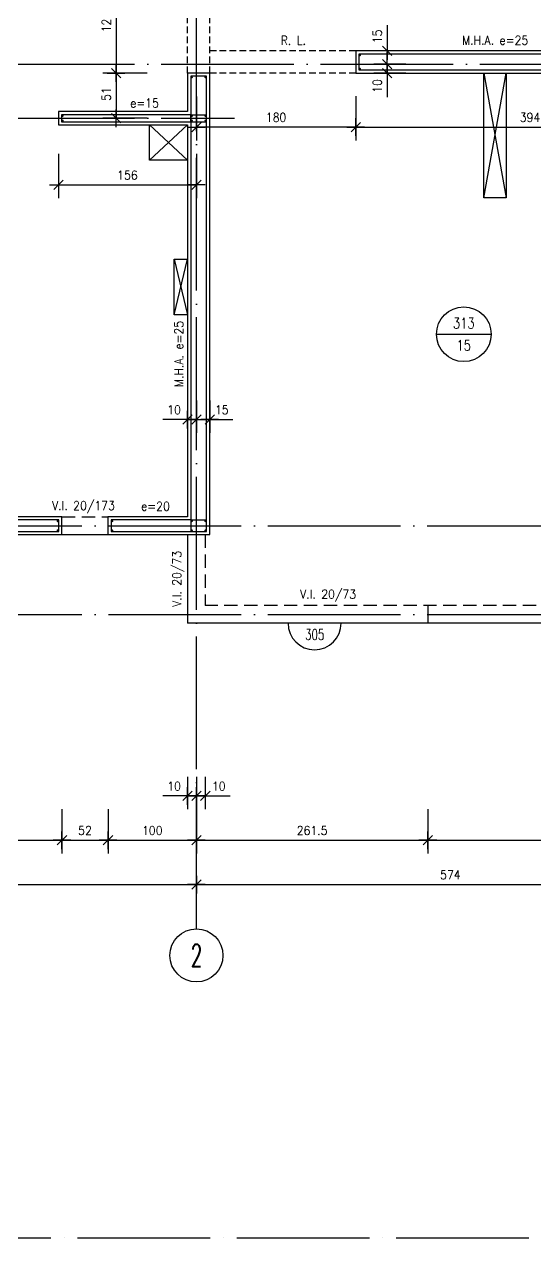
# Model space of a CAD drawing. Extents: x 2734 to 11344, y 4059 to 11529.
# Drawn here: x 4152 to 4729, y 4059 to 5429 of the extents above; entities that cross this region are included whole.
import ezdxf
from ezdxf.enums import TextEntityAlignment as Align

# ---------------------------------------------------------------- set-up
doc = ezdxf.new("R2010")
doc.units = 0
doc.header["$LTSCALE"] = 60
doc.header["$PDMODE"] = 1
for name, pattern in [('EJES', [3, 2.5, -0.25, 0, -0.25]), ('HIDDEN', [0.375, 0.25, -0.125]), ('HIDDEN2', [0.1875, 0.125, -0.0625])]:
    doc.linetypes.add(name, pattern=pattern)
doc.layers.get('0').update_dxf_attribs({"linetype": 'CONTINUOUS'})
doc.layers.get('DEFPOINTS').update_dxf_attribs({"linetype": 'CONTINUOUS'})
for name, color, linetype in [('COTAS', 3, 'CONTINUOUS'), ('CRUCES', 9, 'CONTINUOUS'), ('EJES', 1, 'EJES'), ('MALLA', 1, 'CONTINUOUS'), ('MUROS', 4, 'CONTINUOUS'), ('REFUERZOS', 3, 'HIDDEN2'), ('SHAFT', 1, 'CONTINUOUS'), ('TEXTOS', 2, 'CONTINUOUS'), ('TITULO', 6, 'CONTINUOUS'), ('VIGAS', 2, 'CONTINUOUS')]:
    doc.layers.add(name, color=color, linetype=linetype)
doc.layers.add('CROP', color=8, linetype='EJES', plot=False)
doc.layers.add('RLA-LOSAS', color=3, linetype='CONTINUOUS', lineweight=9)
doc.styles.add('COTAS', font='romans.shx', dxfattribs={"width": 0.9})
doc.styles.add('ROMANS', font='romans.shx', dxfattribs={"width": 0.9, "height": 10})
doc.dimstyles.new('50', dxfattribs={"dimtxt": 10, "dimasz": 1, "dimexe": 15, "dimexo": 0, "dimgap": 6, "dimtad": 1, "dimdec": 8, "dimdsep": 46, "dimtxsty": 'COTAS', "dimblk": '$COTA$', "dimcen": 0.09, "dimdle": 10, "dimclrd": 256, "dimclre": 256, "dimclrt": 2, "dimadec": 0, "dimazin": 0, "dimtfac": 1, "dimtdec": 8, "dimtmove": 0, "dimatfit": 2, "dimfxl": 35, "dimfxlon": 1, "dimtolj": 1, "dimarcsym": 0})

# ---------------------------------------------------------------- blocks, each defined once
blk = doc.blocks.new('*U7')
at = {"layer": 'CROP'}
blk.add_lwpolyline([(-1974.1, -166.6), (3297, -166.6), (3297, 2997.6), (-1974.1, 2997.6)], close=True, dxfattribs=at)
at = {"color": 2, "style": 'COTAS', "width": 0.9}
blk.add_attdef('ESCALA', (29.5, -27), '', height=12, dxfattribs=at)
at = {"layer": 'TITULO', "color": 7, "style": 'COTAS', "width": 0.9}
blk.add_attdef('TITULO', (25, 20), '', height=35, dxfattribs=at)
at = {"layer": 'TITULO', "color": 2, "style": 'COTAS', "width": 0.9}
blk.add_attdef('NV_LOSAS', text='', height=15, dxfattribs=at).set_placement((434.5, -56), align=Align.RIGHT)
blk.add_attdef('SIC', (602, -56), '', height=15, dxfattribs=at)
blk.add_attdef('NIVEL', text='', height=15, dxfattribs=at).set_placement((522.8, -50), align=Align.MIDDLE)
blk = doc.blocks.new('$COTA$')
at = {"layer": 'COTAS'}
for p, q in [((10, 0), (-10, 0)), ((5.3, 5.3), (-5.3, -5.3)), ((0, -10), (0, 10))]:
    blk.add_line(p, q, dxfattribs=at)
blk = doc.blocks.new('*D9')
at = {"layer": 'COTAS', "lineweight": -2, "transparency": 16777216}
for p, q in [((3801.5, 4457.7), (3801.5, 4472.7)), ((4346.5, 4457.7), (4346.5, 4472.7)), ((3802.5, 4457.7), (4345.5, 4457.7))]:
    blk.add_line(p, q, dxfattribs=at)
at = {"layer": 'DEFPOINTS', "color": 0, "transparency": 16777216}
for p in [(3801.5, 4457.7), (4346.5, 4457.7), (4346.5, 4457.7)]:
    blk.add_point(p, dxfattribs=at)
at = {"layer": 'COTAS', "lineweight": -2, "transparency": 16777216, "rotation": 180}
blk.add_blockref('$COTA$', (3801.5, 4457.7), dxfattribs=at)
at = {"layer": 'COTAS', "lineweight": -2, "transparency": 16777216}
blk.add_blockref('$COTA$', (4346.5, 4457.7), dxfattribs=at)
at = {"layer": 'COTAS', "color": 2, "transparency": 16777216, "insert": (4074, 4468.7), "char_height": 10, "attachment_point": 5, "style": 'COTAS'}
blk.add_mtext('\\A1;545', dxfattribs=at)
blk = doc.blocks.new('*D11')
at = {"layer": 'COTAS', "lineweight": -2, "transparency": 16777216}
for p, q in [((4346.5, 4457.7), (4346.5, 4472.7)), ((4920.5, 4457.7), (4920.5, 4472.7)), ((4347.5, 4457.7), (4919.5, 4457.7))]:
    blk.add_line(p, q, dxfattribs=at)
at = {"layer": 'DEFPOINTS', "color": 0, "transparency": 16777216}
for p in [(4346.5, 4457.7), (4920.5, 4457.7), (4920.5, 4457.7)]:
    blk.add_point(p, dxfattribs=at)
at = {"layer": 'COTAS', "lineweight": -2, "transparency": 16777216, "rotation": 180}
blk.add_blockref('$COTA$', (4346.5, 4457.7), dxfattribs=at)
at = {"layer": 'COTAS', "lineweight": -2, "transparency": 16777216}
blk.add_blockref('$COTA$', (4920.5, 4457.7), dxfattribs=at)
at = {"layer": 'COTAS', "color": 2, "transparency": 16777216, "insert": (4633.5, 4468.7), "char_height": 10, "attachment_point": 5, "style": 'COTAS'}
blk.add_mtext('\\A1;574', dxfattribs=at)
blk = doc.blocks.new('$EJE$')
at = {"color": 6}
blk.add_circle((0, 0), 30, dxfattribs=at)
at = {"color": 6, "style": 'COTAS', "width": 0.6}
blk.add_attdef('EJE', text='', height=25, dxfattribs=at).set_placement((0, 0), align=Align.MIDDLE)
blk = doc.blocks.new('*D39')
at = {"layer": 'COTAS', "lineweight": -2, "transparency": 16777216}
for p, q in [((4190.5, 5282.5), (4190.5, 5232.5)), ((4346.5, 5282.5), (4346.5, 5232.5)), ((4191.5, 5247.5), (4345.5, 5247.5))]:
    blk.add_line(p, q, dxfattribs=at)
at = {"layer": 'DEFPOINTS', "color": 0, "transparency": 16777216}
for p in [(4190.5, 5293), (4346.5, 5293), (4346.5, 5247.5)]:
    blk.add_point(p, dxfattribs=at)
at = {"layer": 'COTAS', "lineweight": -2, "transparency": 16777216, "rotation": 180}
blk.add_blockref('$COTA$', (4190.5, 5247.5), dxfattribs=at)
at = {"layer": 'COTAS', "lineweight": -2, "transparency": 16777216}
blk.add_blockref('$COTA$', (4346.5, 5247.5), dxfattribs=at)
at = {"layer": 'COTAS', "color": 2, "transparency": 16777216, "insert": (4268.5, 5258.5), "char_height": 10, "attachment_point": 5, "style": 'COTAS'}
blk.add_mtext('\\A1;156', dxfattribs=at)
blk = doc.blocks.new('*D52')
at = {"layer": 'COTAS', "lineweight": -2, "transparency": 16777216}
for p, q in [((4290.6, 5500.2), (4240.6, 5500.2)), ((4255.6, 5499.2), (4255.6, 5374.7)), ((4290.6, 5373.7), (4240.6, 5373.7))]:
    blk.add_line(p, q, dxfattribs=at)
at = {"layer": 'DEFPOINTS', "color": 0, "transparency": 16777216}
for p in [(4303.6, 5500.2), (4255.6, 5373.7), (4303.6, 5373.7)]:
    blk.add_point(p, dxfattribs=at)
at = {"layer": 'COTAS', "lineweight": -2, "transparency": 16777216}
for p, rotation in [((4255.6, 5500.2), 90), ((4255.6, 5373.7), 270)]:
    blk.add_blockref('$COTA$', p, dxfattribs=dict(at, rotation=rotation))
at = {"layer": 'COTAS', "color": 2, "transparency": 16777216, "insert": (4244.6, 5437), "char_height": 10, "attachment_point": 5, "rotation": 90, "style": 'COTAS'}
blk.add_mtext('\\A1;126.5', dxfattribs=at)
blk = doc.blocks.new('*D53')
at = {"layer": 'COTAS', "lineweight": -2, "transparency": 16777216}
for p, q in [((4290.6, 5373.7), (4240.6, 5373.7)), ((4255.6, 5372.7), (4255.6, 5323.7)), ((4290.6, 5322.7), (4240.6, 5322.7))]:
    blk.add_line(p, q, dxfattribs=at)
at = {"layer": 'DEFPOINTS', "color": 0, "transparency": 16777216}
for p in [(4303.6, 5373.7), (4255.6, 5322.7), (4301.1, 5322.7)]:
    blk.add_point(p, dxfattribs=at)
at = {"layer": 'COTAS', "lineweight": -2, "transparency": 16777216}
for p, rotation in [((4255.6, 5373.7), 90), ((4255.6, 5322.7), 270)]:
    blk.add_blockref('$COTA$', p, dxfattribs=dict(at, rotation=rotation))
at = {"layer": 'COTAS', "color": 2, "transparency": 16777216, "insert": (4244.6, 5350), "char_height": 10, "attachment_point": 5, "rotation": 90, "style": 'COTAS'}
blk.add_mtext('\\A1;51', dxfattribs=at)
blk = doc.blocks.new('*D54')
at = {"layer": 'COTAS', "lineweight": -2, "transparency": 16777216}
for p, q in [((4526.5, 5347.7), (4526.5, 5297.7)), ((4920.5, 5347.7), (4920.5, 5297.7)), ((4527.5, 5312.7), (4919.5, 5312.7))]:
    blk.add_line(p, q, dxfattribs=at)
at = {"layer": 'DEFPOINTS', "color": 0, "transparency": 16777216}
for p in [(4526.5, 5366.2), (4920.5, 5366.2), (4920.5, 5312.7)]:
    blk.add_point(p, dxfattribs=at)
at = {"layer": 'COTAS', "lineweight": -2, "transparency": 16777216, "rotation": 180}
blk.add_blockref('$COTA$', (4526.5, 5312.7), dxfattribs=at)
at = {"layer": 'COTAS', "lineweight": -2, "transparency": 16777216}
blk.add_blockref('$COTA$', (4920.5, 5312.7), dxfattribs=at)
at = {"layer": 'COTAS', "color": 2, "transparency": 16777216, "insert": (4723.5, 5323.7), "char_height": 10, "attachment_point": 5, "style": 'COTAS'}
blk.add_mtext('\\A1;394', dxfattribs=at)
blk = doc.blocks.new('*D71')
at = {"layer": 'COTAS', "lineweight": -2, "transparency": 16777216}
for p, q in [((3801.5, 4542.7), (3801.5, 4492.7)), ((4194.5, 4542.7), (4194.5, 4492.7)), ((3802.5, 4507.7), (4193.5, 4507.7))]:
    blk.add_line(p, q, dxfattribs=at)
at = {"layer": 'DEFPOINTS', "color": 0, "transparency": 16777216}
for p in [(3801.5, 4852.7), (4194.5, 4852.7), (4194.5, 4507.7)]:
    blk.add_point(p, dxfattribs=at)
at = {"layer": 'COTAS', "lineweight": -2, "transparency": 16777216, "rotation": 180}
blk.add_blockref('$COTA$', (3801.5, 4507.7), dxfattribs=at)
at = {"layer": 'COTAS', "lineweight": -2, "transparency": 16777216}
blk.add_blockref('$COTA$', (4194.5, 4507.7), dxfattribs=at)
at = {"layer": 'COTAS', "color": 2, "transparency": 16777216, "insert": (3998, 4518.7), "char_height": 10, "attachment_point": 5, "style": 'COTAS'}
blk.add_mtext('\\A1;393', dxfattribs=at)
blk = doc.blocks.new('*D72')
at = {"layer": 'COTAS', "lineweight": -2, "transparency": 16777216}
for p, q in [((4194.5, 4542.7), (4194.5, 4492.7)), ((4246.5, 4542.7), (4246.5, 4492.7)), ((4195.5, 4507.7), (4245.5, 4507.7))]:
    blk.add_line(p, q, dxfattribs=at)
at = {"layer": 'DEFPOINTS', "color": 0, "transparency": 16777216}
for p in [(4194.5, 4852.7), (4246.5, 4852.7), (4246.5, 4507.7)]:
    blk.add_point(p, dxfattribs=at)
at = {"layer": 'COTAS', "lineweight": -2, "transparency": 16777216, "rotation": 180}
blk.add_blockref('$COTA$', (4194.5, 4507.7), dxfattribs=at)
at = {"layer": 'COTAS', "lineweight": -2, "transparency": 16777216}
blk.add_blockref('$COTA$', (4246.5, 4507.7), dxfattribs=at)
at = {"layer": 'COTAS', "color": 2, "transparency": 16777216, "insert": (4220.5, 4518.7), "char_height": 10, "attachment_point": 5, "style": 'COTAS'}
blk.add_mtext('\\A1;52', dxfattribs=at)
blk = doc.blocks.new('*D149')
at = {"layer": 'COTAS', "lineweight": -2, "transparency": 16777216}
for p, q in [((4346.5, 5347.2), (4346.5, 5297.7)), ((4526.5, 5347.2), (4526.5, 5297.7)), ((4525.5, 5312.7), (4347.5, 5312.7))]:
    blk.add_line(p, q, dxfattribs=at)
at = {"layer": 'DEFPOINTS', "color": 0, "transparency": 16777216}
for p in [(4346.5, 5347.2), (4526.5, 5347.2), (4346.5, 5312.7)]:
    blk.add_point(p, dxfattribs=at)
at = {"layer": 'COTAS', "lineweight": -2, "transparency": 16777216, "rotation": 180}
blk.add_blockref('$COTA$', (4346.5, 5312.7), dxfattribs=at)
at = {"layer": 'COTAS', "lineweight": -2, "transparency": 16777216}
blk.add_blockref('$COTA$', (4526.5, 5312.7), dxfattribs=at)
at = {"layer": 'COTAS', "color": 2, "transparency": 16777216, "insert": (4436.5, 5323.7), "char_height": 10, "attachment_point": 5, "style": 'COTAS'}
blk.add_mtext('\\A1;180', dxfattribs=at)
blk = doc.blocks.new('*D154')
at = {"layer": 'COTAS', "lineweight": -2, "transparency": 16777216}
for p, q in [((4583.3, 5383.7), (4546.9, 5383.7)), ((4561.9, 5384.7), (4561.9, 5385.7)), ((4561.9, 5383.7), (4561.9, 5373.7)), ((4583.3, 5373.7), (4546.9, 5373.7)), ((4561.9, 5372.7), (4561.9, 5346.4))]:
    blk.add_line(p, q, dxfattribs=at)
at = {"layer": 'DEFPOINTS', "color": 0, "transparency": 16777216}
for p in [(4561.9, 5383.7), (4583.3, 5383.7), (4583.3, 5373.7)]:
    blk.add_point(p, dxfattribs=at)
at = {"layer": 'COTAS', "lineweight": -2, "transparency": 16777216}
for p, rotation in [((4561.9, 5383.7), 270), ((4561.9, 5373.7), 90)]:
    blk.add_blockref('$COTA$', p, dxfattribs=dict(at, rotation=rotation))
at = {"layer": 'COTAS', "color": 2, "transparency": 16777216, "insert": (4550.9, 5359.1), "char_height": 10, "attachment_point": 5, "rotation": 90, "style": 'COTAS'}
blk.add_mtext('\\A1;10', dxfattribs=at)
blk = doc.blocks.new('*D155')
at = {"layer": 'COTAS', "lineweight": -2, "transparency": 16777216}
for p, q in [((4561.9, 5427.7), (4561.9, 5398.7)), ((4584.7, 5398.7), (4546.9, 5398.7)), ((4561.9, 5384.7), (4561.9, 5397.7)), ((4583.3, 5383.7), (4546.9, 5383.7))]:
    blk.add_line(p, q, dxfattribs=at)
at = {"layer": 'DEFPOINTS', "color": 0, "transparency": 16777216}
for p in [(4561.9, 5398.7), (4584.7, 5398.7), (4583.3, 5383.7)]:
    blk.add_point(p, dxfattribs=at)
at = {"layer": 'COTAS', "lineweight": -2, "transparency": 16777216}
for p, rotation in [((4561.9, 5398.7), 90), ((4561.9, 5383.7), 270)]:
    blk.add_blockref('$COTA$', p, dxfattribs=dict(at, rotation=rotation))
at = {"layer": 'COTAS', "color": 2, "transparency": 16777216, "insert": (4550.9, 5415.1), "char_height": 10, "attachment_point": 5, "rotation": 90, "style": 'COTAS'}
blk.add_mtext('\\A1;15', dxfattribs=at)
blk = doc.blocks.new('*D169')
at = {"layer": 'COTAS', "lineweight": -2, "transparency": 16777216}
for p, q in [((4246.5, 4542.7), (4246.5, 4492.7)), ((4346.5, 4542.7), (4346.5, 4492.7)), ((4247.5, 4507.7), (4345.5, 4507.7))]:
    blk.add_line(p, q, dxfattribs=at)
at = {"layer": 'DEFPOINTS', "color": 0, "transparency": 16777216}
for p in [(4246.5, 4542.7), (4346.5, 4542.7), (4346.5, 4507.7)]:
    blk.add_point(p, dxfattribs=at)
at = {"layer": 'COTAS', "lineweight": -2, "transparency": 16777216, "rotation": 180}
blk.add_blockref('$COTA$', (4246.5, 4507.7), dxfattribs=at)
at = {"layer": 'COTAS', "lineweight": -2, "transparency": 16777216}
blk.add_blockref('$COTA$', (4346.5, 4507.7), dxfattribs=at)
at = {"layer": 'COTAS', "color": 2, "transparency": 16777216, "insert": (4296.5, 4518.7), "char_height": 10, "attachment_point": 5, "style": 'COTAS'}
blk.add_mtext('\\A1;100', dxfattribs=at)
blk = doc.blocks.new('*D172')
at = {"layer": 'COTAS', "lineweight": -2, "transparency": 16777216}
for p, q in [((4346.5, 4542.7), (4346.5, 4492.7)), ((4608, 4542.7), (4608, 4492.7)), ((4347.5, 4507.7), (4607, 4507.7))]:
    blk.add_line(p, q, dxfattribs=at)
at = {"layer": 'DEFPOINTS', "color": 0, "transparency": 16777216}
for p in [(4346.5, 4752.7), (4608, 4752.7), (4608, 4507.7)]:
    blk.add_point(p, dxfattribs=at)
at = {"layer": 'COTAS', "lineweight": -2, "transparency": 16777216, "rotation": 180}
blk.add_blockref('$COTA$', (4346.5, 4507.7), dxfattribs=at)
at = {"layer": 'COTAS', "lineweight": -2, "transparency": 16777216}
blk.add_blockref('$COTA$', (4608, 4507.7), dxfattribs=at)
at = {"layer": 'COTAS', "color": 2, "transparency": 16777216, "insert": (4477.2, 4518.7), "char_height": 10, "attachment_point": 5, "style": 'COTAS'}
blk.add_mtext('\\A1;261.5', dxfattribs=at)
blk = doc.blocks.new('*D173')
at = {"layer": 'COTAS', "lineweight": -2, "transparency": 16777216}
for p, q in [((4608, 4542.7), (4608, 4492.7)), ((4920.5, 4542.7), (4920.5, 4492.7)), ((4609, 4507.7), (4919.5, 4507.7))]:
    blk.add_line(p, q, dxfattribs=at)
at = {"layer": 'DEFPOINTS', "color": 0, "transparency": 16777216}
for p in [(4608, 4752.7), (4920.5, 4752.7), (4920.5, 4507.7)]:
    blk.add_point(p, dxfattribs=at)
at = {"layer": 'COTAS', "lineweight": -2, "transparency": 16777216, "rotation": 180}
blk.add_blockref('$COTA$', (4608, 4507.7), dxfattribs=at)
at = {"layer": 'COTAS', "lineweight": -2, "transparency": 16777216}
blk.add_blockref('$COTA$', (4920.5, 4507.7), dxfattribs=at)
at = {"layer": 'COTAS', "color": 2, "transparency": 16777216, "insert": (4764.2, 4518.7), "char_height": 10, "attachment_point": 5, "style": 'COTAS'}
blk.add_mtext('\\A1;312.5', dxfattribs=at)
blk = doc.blocks.new('*D240')
at = {"layer": 'COTAS', "lineweight": -2, "transparency": 16777216}
for p, q in [((4336.5, 5004), (4336.5, 4967.6)), ((4346.5, 5004), (4346.5, 4967.6)), ((4335.5, 4982.6), (4308.6, 4982.6)), ((4346.5, 4982.6), (4336.5, 4982.6)), ((4347.5, 4982.6), (4348.5, 4982.6))]:
    blk.add_line(p, q, dxfattribs=at)
at = {"layer": 'DEFPOINTS', "color": 0, "transparency": 16777216}
for p in [(4336.5, 5004), (4346.5, 5004), (4346.5, 4982.6)]:
    blk.add_point(p, dxfattribs=at)
at = {"layer": 'COTAS', "lineweight": -2, "transparency": 16777216}
blk.add_blockref('$COTA$', (4336.5, 4982.6), dxfattribs=at)
at = {"layer": 'COTAS', "lineweight": -2, "transparency": 16777216, "rotation": 180}
blk.add_blockref('$COTA$', (4346.5, 4982.6), dxfattribs=at)
at = {"layer": 'COTAS', "color": 2, "transparency": 16777216, "insert": (4321.2, 4993.6), "char_height": 10, "attachment_point": 5, "style": 'COTAS'}
blk.add_mtext('\\A1;10', dxfattribs=at)
blk = doc.blocks.new('*D241')
at = {"layer": 'COTAS', "lineweight": -2, "transparency": 16777216}
for p, q in [((4346.5, 5004), (4346.5, 4967.6)), ((4361.5, 5004), (4361.5, 4967.6)), ((4347.5, 4982.6), (4360.5, 4982.6)), ((4361.5, 4982.6), (4387.7, 4982.6))]:
    blk.add_line(p, q, dxfattribs=at)
at = {"layer": 'DEFPOINTS', "color": 0, "transparency": 16777216}
for p in [(4346.5, 5004), (4361.5, 5004), (4346.5, 4982.6)]:
    blk.add_point(p, dxfattribs=at)
at = {"layer": 'COTAS', "lineweight": -2, "transparency": 16777216, "rotation": 180}
blk.add_blockref('$COTA$', (4346.5, 4982.6), dxfattribs=at)
at = {"layer": 'COTAS', "lineweight": -2, "transparency": 16777216}
blk.add_blockref('$COTA$', (4361.5, 4982.6), dxfattribs=at)
at = {"layer": 'COTAS', "color": 2, "transparency": 16777216, "insert": (4375.1, 4993.6), "char_height": 10, "attachment_point": 5, "style": 'COTAS'}
blk.add_mtext('\\A1;15', dxfattribs=at)
blk = doc.blocks.new('*D242')
at = {"layer": 'COTAS', "lineweight": -2, "transparency": 16777216}
for p, q in [((4336.5, 4579.2), (4336.5, 4542.7)), ((4346.5, 4579.2), (4346.5, 4542.7)), ((4335.5, 4557.7), (4308.6, 4557.7)), ((4346.5, 4557.7), (4336.5, 4557.7)), ((4347.5, 4557.7), (4348.5, 4557.7))]:
    blk.add_line(p, q, dxfattribs=at)
at = {"layer": 'DEFPOINTS', "color": 0, "transparency": 16777216}
for p in [(4336.5, 4579.2), (4346.5, 4579.2), (4346.5, 4557.7)]:
    blk.add_point(p, dxfattribs=at)
at = {"layer": 'COTAS', "lineweight": -2, "transparency": 16777216}
blk.add_blockref('$COTA$', (4336.5, 4557.7), dxfattribs=at)
at = {"layer": 'COTAS', "lineweight": -2, "transparency": 16777216, "rotation": 180}
blk.add_blockref('$COTA$', (4346.5, 4557.7), dxfattribs=at)
at = {"layer": 'COTAS', "color": 2, "transparency": 16777216, "insert": (4321.2, 4568.7), "char_height": 10, "attachment_point": 5, "style": 'COTAS'}
blk.add_mtext('\\A1;10', dxfattribs=at)
blk = doc.blocks.new('*D243')
at = {"layer": 'COTAS', "lineweight": -2, "transparency": 16777216}
for p, q in [((4346.5, 4579.2), (4346.5, 4542.7)), ((4356.5, 4579.2), (4356.5, 4542.7)), ((4345.5, 4557.7), (4344.5, 4557.7)), ((4346.5, 4557.7), (4356.5, 4557.7)), ((4357.5, 4557.7), (4384.4, 4557.7))]:
    blk.add_line(p, q, dxfattribs=at)
at = {"layer": 'DEFPOINTS', "color": 0, "transparency": 16777216}
for p in [(4346.5, 4579.2), (4356.5, 4579.2), (4346.5, 4557.7)]:
    blk.add_point(p, dxfattribs=at)
at = {"layer": 'COTAS', "lineweight": -2, "transparency": 16777216}
blk.add_blockref('$COTA$', (4346.5, 4557.7), dxfattribs=at)
at = {"layer": 'COTAS', "lineweight": -2, "transparency": 16777216, "rotation": 180}
blk.add_blockref('$COTA$', (4356.5, 4557.7), dxfattribs=at)
at = {"layer": 'COTAS', "color": 2, "transparency": 16777216, "insert": (4371.7, 4568.7), "char_height": 10, "attachment_point": 5, "style": 'COTAS'}
blk.add_mtext('\\A1;10', dxfattribs=at)
blk = doc.blocks.new('LOSA')
at = {"color": 6, "linetype": 'Continuous'}
blk.add_line((-30.9, 0), (30.9, 0), dxfattribs=at)
at = {"color": 3, "linetype": 'Continuous'}
blk.add_circle((0, 0), 30.9, dxfattribs=at)
at = {"color": 2, "style": 'COTAS', "width": 0.8}
for tag, p in [('NUMERO', (0, 12.5)), ('E', (0, -12.5))]:
    blk.add_attdef(tag, text='', height=12, dxfattribs=at).set_placement(p, align=Align.MIDDLE)
at = {"layer": 'RLA-LOSAS', "style": 'COTAS', "flags": 1}
blk.add_attdef('DIRVER', text='', height=8.09, rotation=90, dxfattribs=at).set_placement((-30.5, 40), align=Align.MIDDLE)
at = {"layer": 'RLA-LOSAS', "linetype": 'ByBlock', "style": 'COTAS', "flags": 1}
blk.add_attdef('CUAVER', text='', height=8.09, rotation=90, dxfattribs=at).set_placement((-49.7, -4.9), align=Align.MIDDLE)
at = {"layer": 'RLA-LOSAS', "style": 'COTAS', "flags": 1}
blk.add_attdef('DIRHOR', text='', height=8.09, dxfattribs=at).set_placement((37.9, -29.3), align=Align.MIDDLE)
at = {"layer": 'RLA-LOSAS', "linetype": 'ByBlock', "style": 'COTAS', "flags": 1}
blk.add_attdef('CUAHOR', text='', height=8.09, dxfattribs=at).set_placement((-9.4, -47.7), align=Align.MIDDLE)
at = {"layer": 'RLA-LOSAS', "style": 'COTAS', "width": 0.7, "flags": 1}
blk.add_attdef('CONTRAFLECHA', text='', height=10, dxfattribs=at).set_placement((0, -67.5), align=Align.MIDDLE)
blk = doc.blocks.new('$VIGA$')
at = {"color": 2}
blk.add_arc((0, 0), 30, 180, 0, dxfattribs=at)
at = {"color": 3, "style": 'COTAS', "width": 0.7}
blk.add_attdef('NUMERO', text='', height=12, rotation=360, dxfattribs=at).set_placement((0.1, -12.8), align=Align.MIDDLE)

msp = doc.modelspace()

# ---------------------------------------------------------------- linework, layer by layer
at = {"layer": 'CRUCES'}
for p, q in [((4671.45585631, 5232.70691493), (4696.45585631, 5373.70691493)), ((4671.45585631, 5373.70691493), (4696.45585631, 5232.70691493)), ((4293.45585631, 5275.20691493), (4336.45585631, 5315.20691493)), ((4293.45585631, 5315.20691493), (4336.45585631, 5275.20691493)), ((4321.45585631, 5100.70691493), (4336.45585631, 5163.70691493)), ((4321.45585631, 5163.70691493), (4336.45585631, 5100.70691493))]:
    msp.add_line(p, q, dxfattribs=at)
at = {"layer": 'EJES'}
for points in [[(4346.45585631, 4407.70691493), (4346.45585631, 6873.70691493)], [(3946.45585631, 5383.70691493), (7044.95585631, 5383.70691493)], [(3946.45585631, 5383.70691493), (7044.95585631, 5383.70691493)], [(3946.45585631, 5322.70691493), (4389.48756335, 5322.70691493)], [(3346.45585631, 4862.70691493), (7642.45585631, 4862.70691493)], [(3346.45585631, 4762.70691493), (7642.45585631, 4762.70691493)]]:
    msp.add_lwpolyline(points, dxfattribs=at)
at = {"layer": 'MALLA'}
for p, q in [((4339.95585631, 5318.70691493), (4339.95585631, 5326.70691493)), ((4339.95585631, 5326.70691493), (4357.95585631, 5326.70691493)), ((4339.95585631, 5326.70691493), (4339.95585631, 5318.70691493)), ((4339.95585631, 5318.70691493), (4357.95585631, 5318.70691493)), ((4339.95585631, 4869.20691493), (4357.95585631, 4869.20691493)), ((4339.95585631, 4869.20691493), (4339.95585631, 4856.20691493))]:
    msp.add_line(p, q, dxfattribs=at)
for points in [[(4529.95585631, 5377.20691493), (4911.45585631, 5377.20691493), (4911.45585631, 4856.20691493), (4929.45585631, 4856.20691493), (4929.45585631, 5377.20691493), (5313.95585631, 5377.20691493), (5313.95585631, 5395.20691493), (4529.95585631, 5395.20691493)], [(4193.95585631, 5318.70691493), (4339.95585631, 5318.70691493), (4339.95585631, 4869.20691493), (4249.95585631, 4869.20691493), (4249.95585631, 4856.20691493), (4357.95585631, 4856.20691493), (4357.95585631, 5370.20691493), (4339.95585631, 5370.20691493), (4339.95585631, 5326.70691493), (4193.95585631, 5326.70691493)], [(3794.95585631, 4908.20691493), (3794.95585631, 4856.20691493), (4190.95585631, 4856.20691493), (4190.95585631, 4869.20691493), (3807.95585631, 4869.20691493), (3807.95585631, 4908.20691493)]]:
    msp.add_lwpolyline(points, close=True, dxfattribs=at)
at = {"layer": 'MALLA', "const_width": 1.25}
for points in [[(4530.58085631, 5393.95691493, -1), (4531.83085631, 5393.95691493, -1)], [(4340.58085631, 5368.95691493, -1), (4341.83085631, 5368.95691493, -1)], [(4356.08085631, 5368.95691493, -1), (4357.33085631, 5368.95691493, -1)], [(4530.58085631, 5378.45691493, -1), (4531.83085631, 5378.45691493, -1)], [(4194.58085631, 5325.45691493, -1), (4195.83085631, 5325.45691493, -1)], [(4194.58085631, 5319.95691493, -1), (4195.83085631, 5319.95691493, -1)], [(4340.58085631, 5325.45691493, -1), (4341.83085631, 5325.45691493, -1)], [(4340.58085631, 5325.45691493, -1), (4341.83085631, 5325.45691493, -1)], [(4340.58085631, 5319.95691493, -1), (4341.83085631, 5319.95691493, -1)], [(4340.58085631, 5319.95691493, -1), (4341.83085631, 5319.95691493, -1)], [(4356.08085631, 5325.45691493, -1), (4357.33085631, 5325.45691493, -1)], [(4356.08085631, 5319.95691493, -1), (4357.33085631, 5319.95691493, -1)], [(4189.08085631, 4867.95691493, -1), (4190.33085631, 4867.95691493, -1)], [(4250.58085631, 4867.95691493, -1), (4251.83085631, 4867.95691493, -1)], [(4340.58085631, 4867.95691493, -1), (4341.83085631, 4867.95691493, -1)], [(4356.08085631, 4867.95691493, -1), (4357.33085631, 4867.95691493, -1)], [(4189.08085631, 4857.45691493, -1), (4190.33085631, 4857.45691493, -1)], [(4250.58085631, 4857.45691493, -1), (4251.83085631, 4857.45691493, -1)], [(4340.58085631, 4857.45691493, -1), (4341.83085631, 4857.45691493, -1)], [(4356.08085631, 4857.45691493, -1), (4357.33085631, 4857.45691493, -1)]]:
    msp.add_lwpolyline(points, format="xyb", close=True, dxfattribs=at)
at = {"layer": 'MUROS'}
for points in [[(4526.45585631, 5373.70691493), (4907.95585631, 5373.70691493), (4907.95585631, 4852.70691493), (4932.95585631, 4852.70691493), (4932.95585631, 5373.70691493), (5317.45585631, 5373.70691493), (5317.45585631, 5398.70691493), (4526.45585631, 5398.70691493)], [(4190.45585631, 5315.20691493), (4336.45585631, 5315.20691493), (4336.45585631, 4872.70691493), (4246.45585631, 4872.70691493), (4246.45585631, 4852.70691493), (4361.45585631, 4852.70691493), (4361.45585631, 5373.70691493), (4336.45585631, 5373.70691493), (4336.45585631, 5330.20691493), (4190.45585631, 5330.20691493)], [(3791.45585631, 4911.70691493), (3791.45585631, 4852.70691493), (4194.45585631, 4852.70691493), (4194.45585631, 4872.70691493), (3811.45585631, 4872.70691493), (3811.45585631, 4911.70691493)]]:
    msp.add_lwpolyline(points, close=True, dxfattribs=at)
at = {"layer": 'REFUERZOS'}
for p, q in [((4336.45585631, 5373.70691493), (4336.45585631, 5500.20691493)), ((4361.45585631, 5373.70691493), (4361.45585631, 5500.20691493)), ((4526.45585631, 5398.70691493), (4361.45585631, 5398.70691493)), ((4526.45585631, 5373.70691493), (4361.45585631, 5373.70691493))]:
    msp.add_line(p, q, dxfattribs=at)
at = {"layer": 'SHAFT'}
for points in [[(4671.45585631, 5373.70691493), (4696.45585631, 5373.70691493), (4696.45585631, 5232.70691493), (4671.45585631, 5232.70691493)], [(4336.45585631, 5275.20691493), (4293.45585631, 5275.20691493), (4293.45585631, 5315.20691493), (4336.45585631, 5315.20691493)], [(4321.45585631, 5163.70691493), (4336.45585631, 5163.70691493), (4336.45585631, 5100.70691493), (4321.45585631, 5100.70691493)]]:
    msp.add_lwpolyline(points, close=True, dxfattribs=at)
at = {"layer": 'VIGAS', "linetype": 'HIDDEN'}
for p, q in [((4194.45585631, 4872.70691493), (4246.45585631, 4872.70691493)), ((4356.45585631, 4852.70691493), (4356.45585631, 4772.70691493)), ((4910.45585631, 4772.70691493), (4356.45585631, 4772.70691493))]:
    msp.add_line(p, q, dxfattribs=at)
at = {"layer": 'VIGAS'}
for p, q in [((4194.45585631, 4852.70691493), (4246.45585631, 4852.70691493)), ((4336.45585631, 4852.70691493), (4336.45585631, 4752.70691493)), ((4607.95585631, 4772.70691493), (4607.95585631, 4752.70691493)), ((4930.45585631, 4752.70691493), (4336.45585631, 4752.70691493))]:
    msp.add_line(p, q, dxfattribs=at)

# ---------------------------------------------------------------- block references
msp.add_blockref('*U7', (4745.17327493, 4225.60696946))
for name, p, values in [('LOSA', (4648.66552673, 5078.85494108), {'NUMERO': '313', 'E': '15'}), ('$VIGA$', (4480.06345128, 4752.70691493), {'NUMERO': '305'}), ('$EJE$', (4346.45585631, 4377.70691493), {'EJE': '2'})]:
    msp.add_blockref(name, p).add_auto_attribs(values)

# ---------------------------------------------------------------- texts
at = {"layer": 'TEXTOS', "style": 'ROMANS', "width": 0.9}
for s, p in [('R. L.', (4456.06280405, 5410.61736526)), ('M.H.A. e=25', (4684.03831116, 5410.70691493)), (' e=15', (4284.73138589, 5339.84485542)), ('V.I. 20/173', (4218.72530924, 4884.70691493)), ('e=20', (4300.15759342, 4884.70691493)), ('V.I. 20/73', (4495.28354544, 4784.70691493))]:
    msp.add_text(s, height=10, dxfattribs=at).set_placement(p, align=Align.MIDDLE)
for s, p in [('M.H.A. e=25', (4326.48960282, 5056.51166945)), ('V.I. 20/73', (4325.00700458, 4802.70691493))]:
    msp.add_text(s, height=10, rotation=90, dxfattribs=at).set_placement(p, align=Align.MIDDLE)

# ---------------------------------------------------------------- dimensions: what is measured, and where the dimension line sits
at = {"layer": 'COTAS'}
dim = msp.add_linear_dim(base=(4255.594967657, 5373.7069149326), p1=(4303.5762887476, 5500.2069149326), p2=(4303.5762887476, 5373.7069149326), angle=90, dimstyle='50', override={"dimtmove": 1}, dxfattribs=at)
dim.commit()
dim.dimension.update_dxf_attribs({"geometry": '*D52', "text_midpoint": (4244.594967657, 5436.9569149326)})
for base, p1, p2, picture, middle in [((4561.8642861313, 5398.7069149326), (4583.320784673, 5383.7069149326), (4584.678572243, 5398.7069149326), '*D155', (4561.8642861313, 5415.0643836597)), ((4255.594967657, 5322.7069149326), (4303.5762887476, 5373.7069149326), (4301.0762887476, 5322.7069149326), '*D53', (4255.594967657, 5349.9569149326))]:
    dim = msp.add_linear_dim(base=base, p1=p1, p2=p2, angle=90, dimstyle='50', override={"dimtmove": 1}, dxfattribs=at)
    dim.commit()
    dim.dimension.update_dxf_attribs({"geometry": picture, "text_midpoint": middle, "dimtype": 160})
for base, p1, p2, angle, picture, middle in [((4561.8642861313, 5383.7069149326), (4583.320784673, 5373.7069149326), (4583.320784673, 5383.7069149326), 90, '*D154', (4561.8642861313, 5359.0640577897)), ((4346.4558563143, 4982.569876364), (4361.4558563143, 5004.0263749057), (4346.4558563143, 5004.0263749057), 180, '*D241', (4375.0987134572, 4982.569876364)), ((4346.4558563143, 4557.7069149326), (4356.4558563143, 4579.1634134742), (4346.4558563143, 4579.1634134742), 180, '*D243', (4371.71859575, 4557.7069149326))]:
    dim = msp.add_linear_dim(base=base, p1=p1, p2=p2, angle=angle, dimstyle='50', dxfattribs=at)
    dim.commit()
    dim.dimension.update_dxf_attribs({"geometry": picture, "text_midpoint": middle, "dimtype": 160})
dim = msp.add_aligned_dim(p1=(4526.4558563143, 5366.2069149326), p2=(4920.4558563143, 5366.2069149326), distance=-53.5457702851, dimstyle='50', dxfattribs=at)
dim.commit()
dim.dimension.update_dxf_attribs({"geometry": '*D54', "text_midpoint": (4723.4558563143, 5323.6611446475)})
for base, p1, p2, picture, middle in [((4346.4558563143, 5312.6611446475), (4526.4558563143, 5347.1611446475), (4346.4558563143, 5347.1611446475), '*D149', (4436.4558563143, 5323.6611446475)), ((4346.4558563143, 5247.4947521472), (4190.4558563143, 5292.9973097038), (4346.4558563143, 5292.9973097038), '*D39', (4268.4558563143, 5258.4947521472)), ((4194.4558563143, 4507.7069149326), (3801.4558563143, 4852.7069149326), (4194.4558563143, 4852.7069149326), '*D71', (3997.9558563143, 4518.7069149326)), ((4346.4558563143, 4507.7069149326), (4246.4558563143, 4542.7069149326), (4346.4558563143, 4542.7069149326), '*D169', (4296.4558563143, 4518.7069149326)), ((4346.4558563143, 4457.7069149326), (3801.4558563143, 4457.7069149326), (4346.4558563143, 4457.7069149326), '*D9', (4073.9558563143, 4468.7069149326)), ((4920.4558563143, 4457.7069149326), (4346.4558563143, 4457.7069149326), (4920.4558563143, 4457.7069149326), '*D11', (4633.4558563143, 4468.7069149326))]:
    dim = msp.add_linear_dim(base=base, p1=p1, p2=p2, dimstyle='50', dxfattribs=at)
    dim.commit()
    dim.dimension.update_dxf_attribs({"geometry": picture, "text_midpoint": middle})
for base, p1, p2, picture, middle in [((4346.4558563143, 4982.569876364), (4336.4558563143, 5004.0263749057), (4346.4558563143, 5004.0263749057), '*D240', (4321.1931168787, 4982.569876364)), ((4346.4558563143, 4557.7069149326), (4336.4558563143, 4579.1634134742), (4346.4558563143, 4579.1634134742), '*D242', (4321.1931168787, 4557.7069149326))]:
    dim = msp.add_linear_dim(base=base, p1=p1, p2=p2, dimstyle='50', dxfattribs=at)
    dim.commit()
    dim.dimension.update_dxf_attribs({"geometry": picture, "text_midpoint": middle, "dimtype": 160})
dim = msp.add_linear_dim(base=(4246.4558563143, 4507.7069149326), p1=(4194.4558563143, 4852.7069149326), p2=(4246.4558563143, 4852.7069149326), dimstyle='50', override={"dimtmove": 1}, dxfattribs=at)
dim.commit()
dim.dimension.update_dxf_attribs({"geometry": '*D72', "text_midpoint": (4220.4558563143, 4518.7069149326)})
for base, p1, p2, picture, middle in [((4607.9558563143, 4507.7069149326), (4346.4558563143, 4752.7069149326), (4607.9558563143, 4752.7069149326), '*D172', (4477.2058563143, 4518.7069149326)), ((4920.4558563143, 4507.7069149326), (4607.9558563143, 4752.7069149326), (4920.4558563143, 4752.7069149326), '*D173', (4764.2058563143, 4518.7069149326))]:
    dim = msp.add_linear_dim(base=base, p1=p1, p2=p2, angle=180, dimstyle='50', dxfattribs=at)
    dim.commit()
    dim.dimension.update_dxf_attribs({"geometry": picture, "text_midpoint": middle})

doc.saveas('drawing.dxf')
